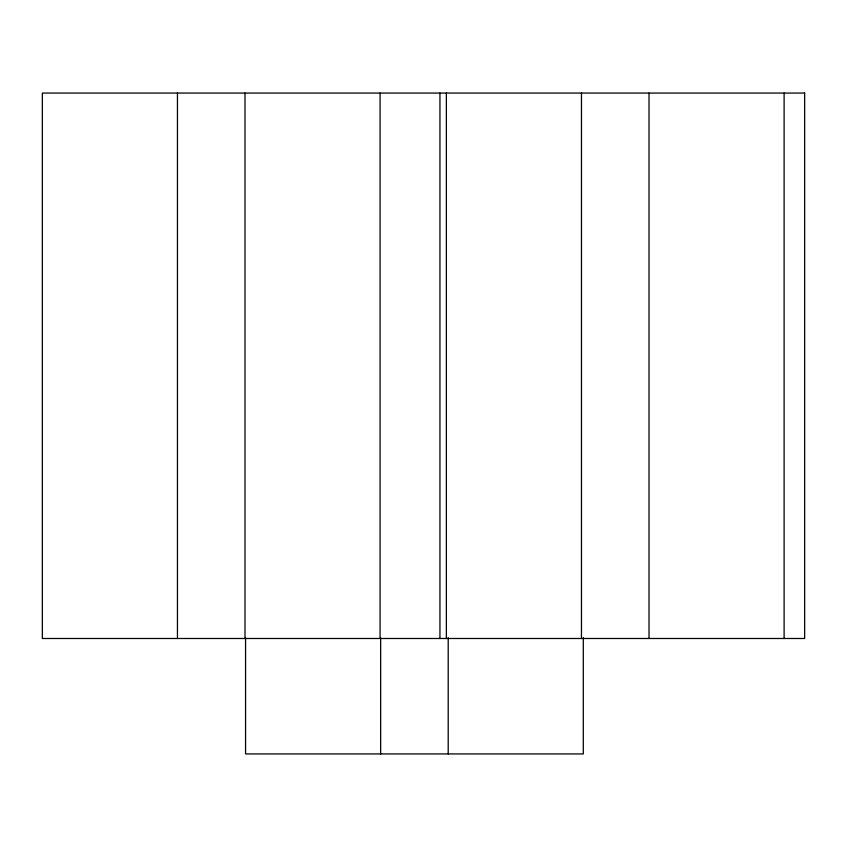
<?xml version="1.0" encoding="UTF-8"?>
<svg xmlns="http://www.w3.org/2000/svg" width="847" height="847" viewBox="0 0 847 847"><rect width="100%" height="100%" fill="white"/><g stroke="black" fill="none" stroke-linecap="round" stroke-linejoin="round"><path stroke-width="1.27" d="M784.11 93.064L784.11 638.49M649.014 93.064L649.014 638.49M583.297 637.622L583.297 753.936L245.556 753.936L245.556 637.622M581.466 93.064L581.466 638.49M448.201 637.622L448.201 753.936M446.369 93.064L446.369 638.49M439.942 93.064L439.942 638.49M380.652 637.622L380.652 753.936M380.081 93.064L380.081 638.49M244.995 93.064L244.995 638.49M177.447 93.064L177.447 638.49M804.65 93.064L42.35 93.064L42.35 638.49L804.65 638.49L804.65 93.064"/></g></svg>
